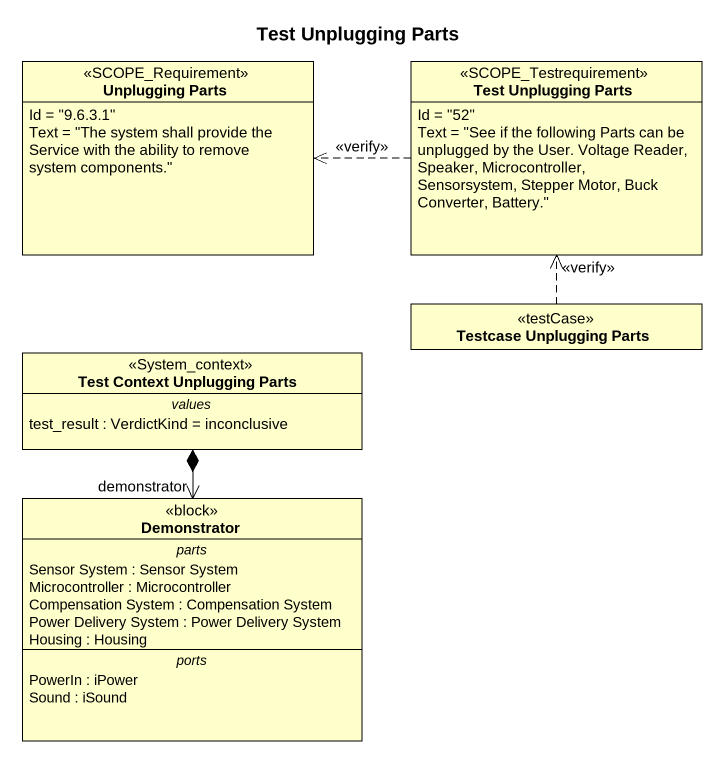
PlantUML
@startuml
title Test Unplugging Parts
hide circle
hide empty members
class "Unplugging Parts" as Unplugging_Parts <<SCOPE_Requirement>> {
  Id = "9.6.3.1"
  Text = "The system shall provide the Service with the ability to remove system components."
}
class "Test Unplugging Parts" as Test_Unplugging_Parts <<SCOPE_Testrequirement>> {
  Id = "52"
  Text = "See if the following Parts can be unplugged by the User. Voltage Reader, Speaker, Microcontroller, Sensorsystem, Stepper Motor, Buck Converter, Battery."
}
class "Testcase Unplugging Parts" as Testcase_Unplugging_Parts <<testCase>>
class "Test Context Unplugging Parts" as Test_Context_Unplugging <<System_context>> {
  -- values --
  test_result : VerdictKind = inconclusive
}
class Demonstrator <<block>> {
  -- parts --
  Sensor System : Sensor System
  Microcontroller : Microcontroller
  Compensation System : Compensation System
  Power Delivery System : Power Delivery System
  Housing : Housing
  -- ports --
  PowerIn : iPower
  Sound : iSound
}
Test_Unplugging_Parts .left.> Unplugging_Parts : <<verify>>
Testcase_Unplugging_Parts .up.> Test_Unplugging_Parts : <<verify>>
Test_Context_Unplugging *--> "demonstrator" Demonstrator
@enduml
